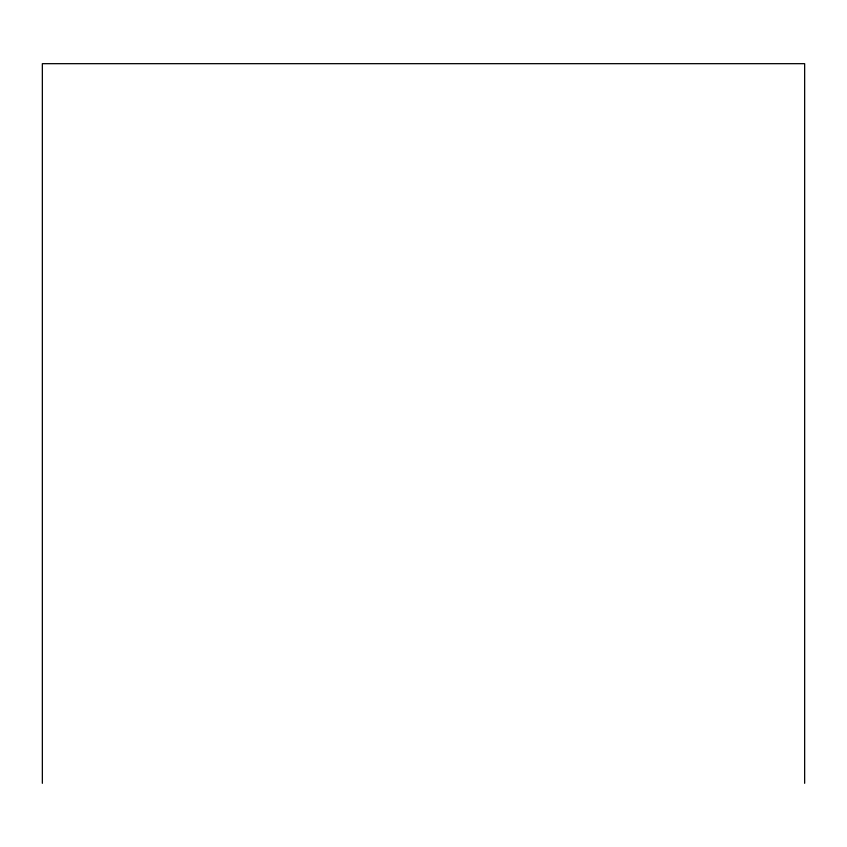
<?xml version="1.0" encoding="UTF-8"?>
<svg xmlns="http://www.w3.org/2000/svg" width="847" height="847" viewBox="0 0 847 847"><rect width="100%" height="100%" fill="white"/><g stroke="black" fill="none" stroke-linecap="round" stroke-linejoin="round"><path stroke-width="1.27" d="M804.65 783.327L804.65 63.673L42.35 63.673L42.35 783.327"/></g></svg>
